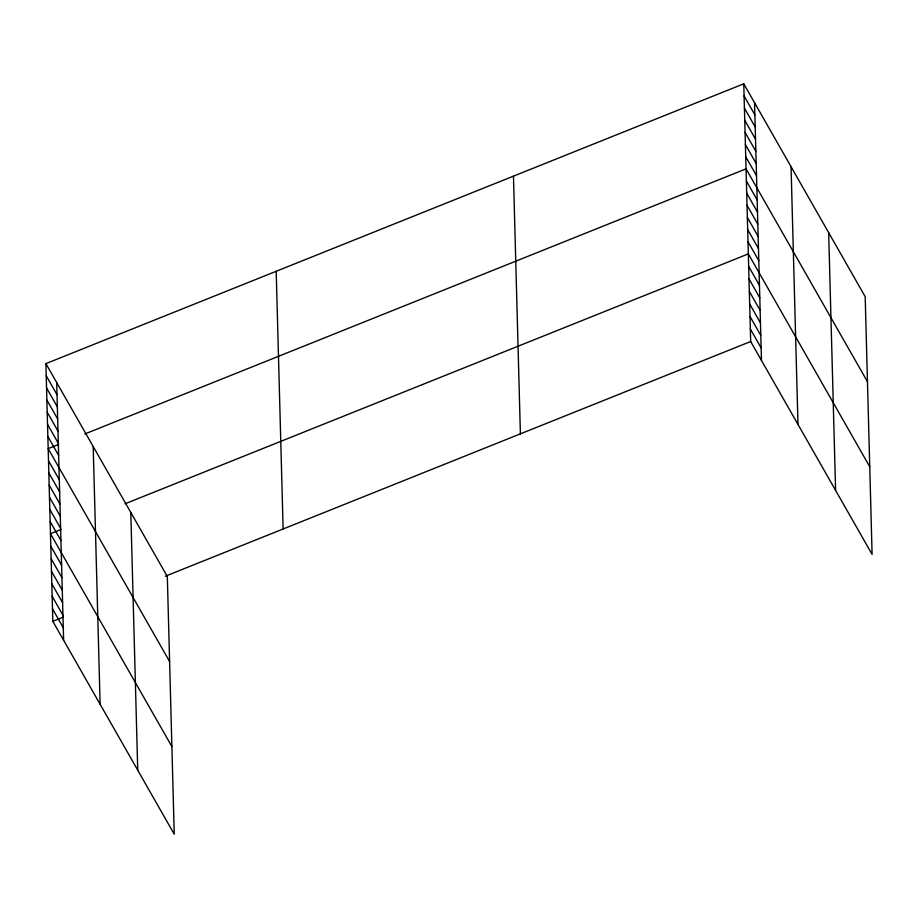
<?xml version="1.0" encoding="UTF-8"?>
<svg xmlns="http://www.w3.org/2000/svg" width="918" height="918" viewBox="0 0 918 918"><rect width="100%" height="100%" fill="white"/><g stroke="black" fill="none" stroke-linecap="round" stroke-linejoin="round"><path stroke-width="1.38" d="M45.9 363.62L167.317 576.481L174.236 834.198L52.819 621.325L45.9 363.62L743.764 83.802L865.181 296.675L872.1 554.38L750.683 341.519L743.764 83.802M58.649 444.461L48.184 448.661L169.601 661.522M84.823 433.973L746.047 168.855L867.464 381.716M60.932 529.514L50.467 533.702L171.884 746.575M125.055 503.798L748.331 253.896L869.748 466.757M52.819 621.325L63.296 617.137M165.355 576.206L750.683 341.519M744.085 95.954L754.871 114.876M744.418 108.106L755.204 127.017M744.739 120.258L755.525 139.169M745.06 132.399L755.858 151.321M745.393 144.551L756.18 163.473M745.714 156.703L756.512 175.613M746.368 180.995L757.166 199.917M746.701 193.147L757.488 212.069M747.022 205.299L757.809 224.21M747.355 217.451L758.142 236.362M747.677 229.592L758.463 248.514M747.998 241.744L758.796 260.666M748.663 266.415L759.461 285.326M749.008 278.934L759.794 297.845M749.34 291.442L760.127 310.364M749.673 303.961L760.46 322.884M750.006 316.481L760.804 335.403M750.35 329L761.137 347.911M46.221 375.772L57.019 394.683M46.554 387.912L57.341 406.835M46.875 400.064L57.673 418.987M47.208 412.216L57.995 431.127M47.529 424.368L58.327 443.279M47.862 436.509L58.649 455.431M48.516 460.813L59.303 479.724M48.838 472.965L59.624 491.876M49.159 485.106L59.957 504.028M49.492 497.258L60.278 516.18M49.813 509.41L60.611 528.32M50.146 521.562L60.932 540.472M50.811 546.221L61.598 565.144M51.144 558.741L61.931 577.663M51.477 571.26L62.263 590.171M51.81 583.779L62.608 602.69M52.154 596.298L62.94 615.209M52.487 608.806L63.273 627.728M828.667 232.667L835.598 490.373M791.052 166.732L797.983 424.437M754.55 102.724L761.47 360.43M513.472 176.141L520.391 433.858M276.192 271.28L283.123 528.986M130.804 512.485L137.734 770.191M93.2 446.538L100.119 704.244M56.686 382.531L63.617 640.248"/></g></svg>
